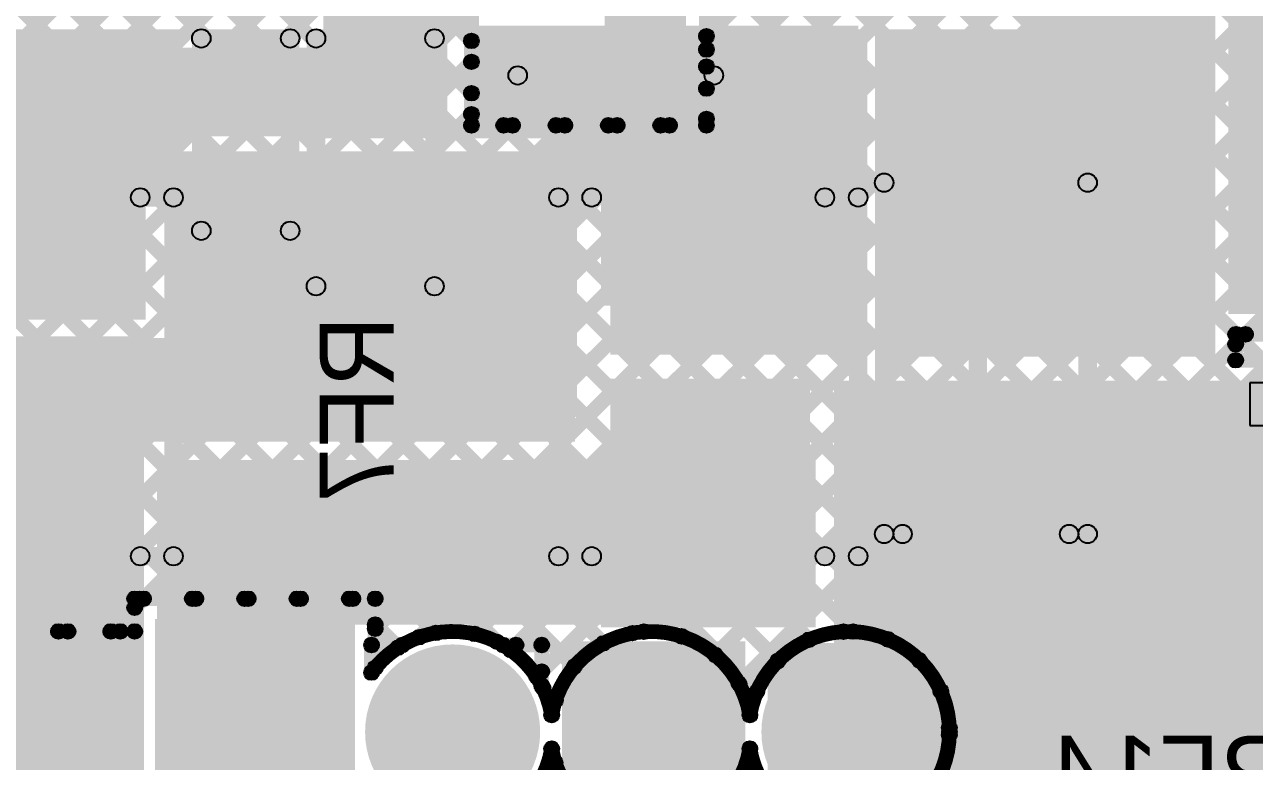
# Model space of a CAD drawing. Header units: millimetres. Extents: x 3.07 to 5.81, y 1.29 to 3.84.
# Drawn here: x 3.501 to 4.165, y 2.204 to 2.602 of the extents above; entities that cross this region are included whole.
import ezdxf

# ---------------------------------------------------------------- set-up
doc = ezdxf.new("R2010")
doc.units = ezdxf.units.MM
doc.header["$MEASUREMENT"] = 0
for name, color, linetype in [('BottomLayer', 5, 'Continuous'), ('BottomOverlay', 54, 'Continuous'), ('BottomPaste', 16, 'Continuous'), ('BottomSolder', 6, 'Continuous'), ('MultiLayer', 9, 'Continuous'), ('PadHoleLayer', 156, 'Continuous'), ('TopLayer', 1, 'Continuous'), ('TopOverlay', 2, 'Continuous'), ('TopSolder', 216, 'Continuous'), ('ViaHoleLayer', 16, 'Continuous')]:
    doc.layers.add(name, color=color, linetype=linetype)

# ---------------------------------------------------------------- blocks, each defined once
blk = doc.blocks.new('750312723_3')
at = {"layer": 'BottomLayer'}
blk.add_hatch(color=5, dxfattribs=at).paths.add_polyline_path([(-0.34547, 0.25748), (-0.25886, 0.25748), (-0.25886, 0.17087), (-0.34547, 0.17087)])
h = blk.add_hatch(color=5, dxfattribs=at)
edge = h.paths.add_edge_path()
edge.add_arc((-0.30217, 0.10709), 0.04331, 0, 360)
h = blk.add_hatch(color=5, dxfattribs=at)
edge = h.paths.add_edge_path()
edge.add_arc((-0.30217, 0), 0.04331, 0, 360)
h = blk.add_hatch(color=5, dxfattribs=at)
edge = h.paths.add_edge_path()
edge.add_arc((-0.30217, -0.10709), 0.04331, 0, 360)
h = blk.add_hatch(color=5, dxfattribs=at)
edge = h.paths.add_edge_path()
edge.add_arc((-0.30217, -0.21417), 0.04331, 0, 360)
at = {"layer": 'BottomSolder'}
blk.add_hatch(color=6, dxfattribs=at).paths.add_polyline_path([(-0.34947, 0.26148), (-0.25486, 0.26148), (-0.25486, 0.16687), (-0.34947, 0.16687)])
h = blk.add_hatch(color=6, dxfattribs=at)
edge = h.paths.add_edge_path()
edge.add_arc((-0.30217, 0.10709), 0.04731, 0, 360)
h = blk.add_hatch(color=6, dxfattribs=at)
edge = h.paths.add_edge_path()
edge.add_arc((-0.30217, 0), 0.04731, 0, 360)
h = blk.add_hatch(color=6, dxfattribs=at)
edge = h.paths.add_edge_path()
edge.add_arc((-0.30217, -0.10709), 0.04731, 0, 360)
h = blk.add_hatch(color=6, dxfattribs=at)
edge = h.paths.add_edge_path()
edge.add_arc((-0.30217, -0.21417), 0.04731, 0, 360)
at = {"layer": 'MultiLayer'}
blk.add_hatch(color=9, dxfattribs=at).paths.add_polyline_path([(-0.34547, 0.25748), (-0.25886, 0.25748), (-0.25886, 0.17087), (-0.34547, 0.17087)])
h = blk.add_hatch(color=9, dxfattribs=at)
edge = h.paths.add_edge_path()
edge.add_arc((-0.30217, 0.10709), 0.04331, 0, 360)
h = blk.add_hatch(color=9, dxfattribs=at)
edge = h.paths.add_edge_path()
edge.add_arc((-0.30217, 0), 0.04331, 0, 360)
h = blk.add_hatch(color=9, dxfattribs=at)
edge = h.paths.add_edge_path()
edge.add_arc((-0.30217, -0.10709), 0.04331, 0, 360)
h = blk.add_hatch(color=9, dxfattribs=at)
edge = h.paths.add_edge_path()
edge.add_arc((-0.30217, -0.21417), 0.04331, 0, 360)
at = {"layer": 'PadHoleLayer'}
h = blk.add_hatch(color=156, dxfattribs=at)
edge = h.paths.add_edge_path()
edge.add_arc((-0.30217, 0.21417), 0.02402, 0, 360)
h = blk.add_hatch(color=156, dxfattribs=at)
edge = h.paths.add_edge_path()
edge.add_arc((-0.30217, 0.10709), 0.02402, 0, 360)
h = blk.add_hatch(color=156, dxfattribs=at)
edge = h.paths.add_edge_path()
edge.add_arc((-0.30217, 0), 0.02402, 0, 360)
h = blk.add_hatch(color=156, dxfattribs=at)
edge = h.paths.add_edge_path()
edge.add_arc((-0.30217, -0.10709), 0.02402, 0, 360)
h = blk.add_hatch(color=156, dxfattribs=at)
edge = h.paths.add_edge_path()
edge.add_arc((-0.30217, -0.21417), 0.02402, 0, 360)
at = {"layer": 'TopLayer'}
blk.add_hatch(color=1, dxfattribs=at).paths.add_polyline_path([(-0.34547, 0.25748), (-0.25886, 0.25748), (-0.25886, 0.17087), (-0.34547, 0.17087)])
h = blk.add_hatch(color=1, dxfattribs=at)
edge = h.paths.add_edge_path()
edge.add_arc((-0.30217, 0.10709), 0.04331, 0, 360)
h = blk.add_hatch(color=1, dxfattribs=at)
edge = h.paths.add_edge_path()
edge.add_arc((-0.30217, 0), 0.04331, 0, 360)
h = blk.add_hatch(color=1, dxfattribs=at)
edge = h.paths.add_edge_path()
edge.add_arc((-0.30217, -0.10709), 0.04331, 0, 360)
h = blk.add_hatch(color=1, dxfattribs=at)
edge = h.paths.add_edge_path()
edge.add_arc((-0.30217, -0.21417), 0.04331, 0, 360)
at = {"layer": 'TopOverlay'}
blk.add_hatch(color=2, dxfattribs=at).paths.add_polyline_path([(-0.40617, -0.28883), (-0.40617, -0.27883), (0.40583, -0.27883), (0.40583, -0.28883)])
at = {"layer": 'TopSolder'}
blk.add_hatch(color=216, dxfattribs=at).paths.add_polyline_path([(-0.34947, 0.26148), (-0.25486, 0.26148), (-0.25486, 0.16687), (-0.34947, 0.16687)])
h = blk.add_hatch(color=216, dxfattribs=at)
edge = h.paths.add_edge_path()
edge.add_arc((-0.30217, 0.10709), 0.04731, 0, 360)
h = blk.add_hatch(color=216, dxfattribs=at)
edge = h.paths.add_edge_path()
edge.add_arc((-0.30217, 0), 0.04731, 0, 360)
h = blk.add_hatch(color=216, dxfattribs=at)
edge = h.paths.add_edge_path()
edge.add_arc((-0.30217, -0.10709), 0.04731, 0, 360)
h = blk.add_hatch(color=216, dxfattribs=at)
edge = h.paths.add_edge_path()
edge.add_arc((-0.30217, -0.21417), 0.04731, 0, 360)
blk = doc.blocks.new('RES_0805_B_26')
at = {"layer": 'BottomLayer'}
for points in [[(-0.06, 0.025), (-0.02, 0.025), (-0.02, -0.025), (-0.06, -0.025)], [(0.02, 0.025), (0.06, 0.025), (0.06, -0.025), (0.02, -0.025)]]:
    blk.add_hatch(color=5, dxfattribs=at).paths.add_polyline_path(points)
at = {"layer": 'BottomOverlay'}
h = blk.add_hatch(color=54, dxfattribs=at)
edge = h.paths.add_edge_path()
edge.add_arc((-0.067, 0.032), 0.005, 0, 360)
h = blk.add_hatch(color=54, dxfattribs=at)
edge = h.paths.add_edge_path()
edge.add_arc((-0.067, 0.032), 0.005, 0, 360)
for points in [[(0.067, 0.037), (0.067, 0.027), (-0.067, 0.027), (-0.067, 0.037)], [(-0.062, -0.032), (-0.072, -0.032), (-0.072, 0.032), (-0.062, 0.032)], [(0.072, -0.032), (0.062, -0.032), (0.062, 0.032), (0.072, 0.032)], [(0.067, -0.027), (0.067, -0.037), (-0.067, -0.037), (-0.067, -0.027)]]:
    blk.add_hatch(color=54, dxfattribs=at).paths.add_polyline_path(points)
h = blk.add_hatch(color=54, dxfattribs=at)
edge = h.paths.add_edge_path()
edge.add_arc((0.067, 0.032), 0.005, 0, 360)
h = blk.add_hatch(color=54, dxfattribs=at)
edge = h.paths.add_edge_path()
edge.add_arc((0.067, 0.032), 0.005, 0, 360)
h = blk.add_hatch(color=54, dxfattribs=at)
edge = h.paths.add_edge_path()
edge.add_arc((-0.067, -0.032), 0.005, 0, 360)
h = blk.add_hatch(color=54, dxfattribs=at)
edge = h.paths.add_edge_path()
edge.add_arc((-0.067, -0.032), 0.005, 0, 360)
h = blk.add_hatch(color=54, dxfattribs=at)
edge = h.paths.add_edge_path()
edge.add_arc((0.067, -0.032), 0.005, 0, 360)
h = blk.add_hatch(color=54, dxfattribs=at)
edge = h.paths.add_edge_path()
edge.add_arc((0.067, -0.032), 0.005, 0, 360)
at = {"layer": 'BottomPaste'}
for points in [[(-0.06, 0.025), (-0.02, 0.025), (-0.02, -0.025), (-0.06, -0.025)], [(0.02, 0.025), (0.06, 0.025), (0.06, -0.025), (0.02, -0.025)]]:
    blk.add_hatch(color=16, dxfattribs=at).paths.add_polyline_path(points)
at = {"layer": 'BottomSolder'}
for points in [[(-0.064, 0.029), (-0.016, 0.029), (-0.016, -0.029), (-0.064, -0.029)], [(0.016, 0.029), (0.064, 0.029), (0.064, -0.029), (0.016, -0.029)]]:
    blk.add_hatch(color=6, dxfattribs=at).paths.add_polyline_path(points)
at = {"layer": 'BottomOverlay'}
for centre in [(-0.067, 0.032), (-0.067, 0.032), (0.067, 0.032), (0.067, 0.032), (-0.067, -0.032), (-0.067, -0.032), (0.067, -0.032), (0.067, -0.032)]:
    blk.add_circle(centre, 0.005, dxfattribs=at)
blk = doc.blocks.new('SMA_B_75')
at = {"layer": 'BottomLayer'}
for points in [[(-0.12795, 0.03346), (-0.02953, 0.03346), (-0.02953, -0.03346), (-0.12795, -0.03346)], [(0.02953, 0.03346), (0.12795, 0.03346), (0.12795, -0.03346), (0.02953, -0.03346)]]:
    blk.add_hatch(color=5, dxfattribs=at).paths.add_polyline_path(points)
at = {"layer": 'BottomOverlay'}
h = blk.add_hatch(color=54, dxfattribs=at)
edge = h.paths.add_edge_path()
edge.add_arc((-0.09, 0.055), 0.005, 0, 360)
h = blk.add_hatch(color=54, dxfattribs=at)
edge = h.paths.add_edge_path()
edge.add_arc((-0.09, 0.055), 0.005, 0, 360)
for points in [[(-0.09, 0.05), (-0.09, 0.06), (0.1, 0.06), (0.1, 0.05)], [(0.1, 0.037), (0.183, 0.037), (0.183, 0.06), (0.1, 0.06)], [(0.132, -0.059), (0.183, -0.059), (0.183, 0.06), (0.132, 0.06)], [(-0.095, 0.055), (-0.085, 0.055), (-0.085, 0.045), (-0.095, 0.045)], [(0.1, -0.06), (0.183, -0.06), (0.183, -0.037), (0.1, -0.037)], [(-0.095, -0.045), (-0.085, -0.045), (-0.085, -0.055), (-0.095, -0.055)], [(-0.09, -0.06), (-0.09, -0.05), (0.1, -0.05), (0.1, -0.06)]]:
    blk.add_hatch(color=54, dxfattribs=at).paths.add_polyline_path(points)
h = blk.add_hatch(color=54, dxfattribs=at)
edge = h.paths.add_edge_path()
edge.add_arc((0.1, 0.055), 0.005, 0, 360)
h = blk.add_hatch(color=54, dxfattribs=at)
edge = h.paths.add_edge_path()
edge.add_arc((-0.09, 0.045), 0.005, 0, 360)
h = blk.add_hatch(color=54, dxfattribs=at)
edge = h.paths.add_edge_path()
edge.add_arc((-0.09, -0.045), 0.005, 0, 360)
h = blk.add_hatch(color=54, dxfattribs=at)
edge = h.paths.add_edge_path()
edge.add_arc((-0.09, -0.055), 0.005, 0, 360)
h = blk.add_hatch(color=54, dxfattribs=at)
edge = h.paths.add_edge_path()
edge.add_arc((-0.09, -0.055), 0.005, 0, 360)
h = blk.add_hatch(color=54, dxfattribs=at)
edge = h.paths.add_edge_path()
edge.add_arc((0.1, -0.055), 0.005, 0, 360)
at = {"layer": 'BottomPaste'}
for points in [[(-0.12795, 0.03346), (-0.02953, 0.03346), (-0.02953, -0.03346), (-0.12795, -0.03346)], [(0.02953, 0.03346), (0.12795, 0.03346), (0.12795, -0.03346), (0.02953, -0.03346)]]:
    blk.add_hatch(color=16, dxfattribs=at).paths.add_polyline_path(points)
at = {"layer": 'BottomSolder'}
for points in [[(-0.13195, 0.03746), (-0.02553, 0.03746), (-0.02553, -0.03746), (-0.13195, -0.03746)], [(0.02553, 0.03746), (0.13195, 0.03746), (0.13195, -0.03746), (0.02553, -0.03746)]]:
    blk.add_hatch(color=6, dxfattribs=at).paths.add_polyline_path(points)
at = {"layer": 'BottomOverlay'}
for centre in [(-0.09, 0.055), (-0.09, 0.055), (0.1, 0.055), (-0.09, 0.045), (-0.09, -0.045), (-0.09, -0.055), (-0.09, -0.055), (0.1, -0.055)]:
    blk.add_circle(centre, 0.005, dxfattribs=at)
blk = doc.blocks.new('SMB_B_76')
at = {"layer": 'BottomLayer'}
for points in [[(-0.12951, 0.054), (-0.04451, 0.054), (-0.04451, -0.054), (-0.12951, -0.054)], [(0.04451, 0.054), (0.12951, 0.054), (0.12951, -0.054), (0.04451, -0.054)]]:
    blk.add_hatch(color=5, dxfattribs=at).paths.add_polyline_path(points)
at = {"layer": 'BottomOverlay'}
h = blk.add_hatch(color=54, dxfattribs=at)
edge = h.paths.add_edge_path()
edge.add_arc((-0.095, 0.081), 0.005, 0, 360)
h = blk.add_hatch(color=54, dxfattribs=at)
edge = h.paths.add_edge_path()
edge.add_arc((-0.095, 0.081), 0.005, 0, 360)
for points in [[(-0.1, 0.081), (-0.09, 0.081), (-0.09, 0.063), (-0.1, 0.063)], [(-0.095, 0.076), (-0.095, 0.086), (0.099, 0.086), (0.099, 0.076)], [(0.094, 0.081), (0.104, 0.081), (0.104, 0.063), (0.094, 0.063)], [(0.09901, 0.058), (0.19001, 0.058), (0.19001, 0.086), (0.09901, 0.086)], [(0.13301, -0.086), (0.19001, -0.086), (0.19001, 0.086), (0.13301, 0.086)], [(0.09901, -0.086), (0.19001, -0.086), (0.19001, -0.058), (0.09901, -0.058)], [(-0.1, -0.063), (-0.09, -0.063), (-0.09, -0.081), (-0.1, -0.081)], [(0.094, -0.063), (0.104, -0.063), (0.104, -0.081), (0.094, -0.081)], [(-0.095, -0.086), (-0.095, -0.076), (0.099, -0.076), (0.099, -0.086)]]:
    blk.add_hatch(color=54, dxfattribs=at).paths.add_polyline_path(points)
h = blk.add_hatch(color=54, dxfattribs=at)
edge = h.paths.add_edge_path()
edge.add_arc((0.099, 0.081), 0.005, 0, 360)
h = blk.add_hatch(color=54, dxfattribs=at)
edge = h.paths.add_edge_path()
edge.add_arc((0.099, 0.081), 0.005, 0, 360)
h = blk.add_hatch(color=54, dxfattribs=at)
edge = h.paths.add_edge_path()
edge.add_arc((-0.095, 0.063), 0.005, 0, 360)
h = blk.add_hatch(color=54, dxfattribs=at)
edge = h.paths.add_edge_path()
edge.add_arc((0.099, 0.063), 0.005, 0, 360)
h = blk.add_hatch(color=54, dxfattribs=at)
edge = h.paths.add_edge_path()
edge.add_arc((-0.095, -0.063), 0.005, 0, 360)
h = blk.add_hatch(color=54, dxfattribs=at)
edge = h.paths.add_edge_path()
edge.add_arc((0.099, -0.063), 0.005, 0, 360)
h = blk.add_hatch(color=54, dxfattribs=at)
edge = h.paths.add_edge_path()
edge.add_arc((-0.095, -0.081), 0.005, 0, 360)
h = blk.add_hatch(color=54, dxfattribs=at)
edge = h.paths.add_edge_path()
edge.add_arc((-0.095, -0.081), 0.005, 0, 360)
h = blk.add_hatch(color=54, dxfattribs=at)
edge = h.paths.add_edge_path()
edge.add_arc((0.099, -0.081), 0.005, 0, 360)
h = blk.add_hatch(color=54, dxfattribs=at)
edge = h.paths.add_edge_path()
edge.add_arc((0.099, -0.081), 0.005, 0, 360)
at = {"layer": 'BottomPaste'}
for points in [[(-0.12951, 0.054), (-0.04451, 0.054), (-0.04451, -0.054), (-0.12951, -0.054)], [(0.04451, 0.054), (0.12951, 0.054), (0.12951, -0.054), (0.04451, -0.054)]]:
    blk.add_hatch(color=16, dxfattribs=at).paths.add_polyline_path(points)
at = {"layer": 'BottomSolder'}
for points in [[(-0.13351, 0.058), (-0.04051, 0.058), (-0.04051, -0.058), (-0.13351, -0.058)], [(0.04051, 0.058), (0.13351, 0.058), (0.13351, -0.058), (0.04051, -0.058)]]:
    blk.add_hatch(color=6, dxfattribs=at).paths.add_polyline_path(points)
at = {"layer": 'BottomOverlay'}
for centre in [(-0.095, 0.081), (-0.095, 0.081), (0.099, 0.081), (0.099, 0.081), (-0.095, 0.063), (0.099, 0.063), (-0.095, -0.063), (0.099, -0.063), (-0.095, -0.081), (-0.095, -0.081), (0.099, -0.081), (0.099, -0.081)]:
    blk.add_circle(centre, 0.005, dxfattribs=at)
blk = doc.blocks.new('SMB_B_77')
at = {"layer": 'BottomLayer'}
for points in [[(-0.12951, 0.054), (-0.04451, 0.054), (-0.04451, -0.054), (-0.12951, -0.054)], [(0.04451, 0.054), (0.12951, 0.054), (0.12951, -0.054), (0.04451, -0.054)]]:
    blk.add_hatch(color=5, dxfattribs=at).paths.add_polyline_path(points)
at = {"layer": 'BottomOverlay'}
h = blk.add_hatch(color=54, dxfattribs=at)
edge = h.paths.add_edge_path()
edge.add_arc((-0.095, 0.081), 0.005, 0, 360)
h = blk.add_hatch(color=54, dxfattribs=at)
edge = h.paths.add_edge_path()
edge.add_arc((-0.095, 0.081), 0.005, 0, 360)
for points in [[(-0.1, 0.081), (-0.09, 0.081), (-0.09, 0.063), (-0.1, 0.063)], [(-0.095, 0.076), (-0.095, 0.086), (0.099, 0.086), (0.099, 0.076)], [(0.094, 0.081), (0.104, 0.081), (0.104, 0.063), (0.094, 0.063)], [(0.099, 0.058), (0.19, 0.058), (0.19, 0.086), (0.099, 0.086)], [(0.133, -0.086), (0.19, -0.086), (0.19, 0.086), (0.133, 0.086)], [(0.099, -0.086), (0.19, -0.086), (0.19, -0.058), (0.099, -0.058)], [(-0.1, -0.063), (-0.09, -0.063), (-0.09, -0.081), (-0.1, -0.081)], [(0.094, -0.063), (0.104, -0.063), (0.104, -0.081), (0.094, -0.081)], [(-0.095, -0.086), (-0.095, -0.076), (0.099, -0.076), (0.099, -0.086)]]:
    blk.add_hatch(color=54, dxfattribs=at).paths.add_polyline_path(points)
h = blk.add_hatch(color=54, dxfattribs=at)
edge = h.paths.add_edge_path()
edge.add_arc((0.099, 0.081), 0.005, 0, 360)
h = blk.add_hatch(color=54, dxfattribs=at)
edge = h.paths.add_edge_path()
edge.add_arc((0.099, 0.081), 0.005, 0, 360)
h = blk.add_hatch(color=54, dxfattribs=at)
edge = h.paths.add_edge_path()
edge.add_arc((-0.095, 0.063), 0.005, 0, 360)
h = blk.add_hatch(color=54, dxfattribs=at)
edge = h.paths.add_edge_path()
edge.add_arc((0.099, 0.063), 0.005, 0, 360)
h = blk.add_hatch(color=54, dxfattribs=at)
edge = h.paths.add_edge_path()
edge.add_arc((-0.095, -0.063), 0.005, 0, 360)
h = blk.add_hatch(color=54, dxfattribs=at)
edge = h.paths.add_edge_path()
edge.add_arc((0.099, -0.063), 0.005, 0, 360)
h = blk.add_hatch(color=54, dxfattribs=at)
edge = h.paths.add_edge_path()
edge.add_arc((-0.095, -0.081), 0.005, 0, 360)
h = blk.add_hatch(color=54, dxfattribs=at)
edge = h.paths.add_edge_path()
edge.add_arc((-0.095, -0.081), 0.005, 0, 360)
h = blk.add_hatch(color=54, dxfattribs=at)
edge = h.paths.add_edge_path()
edge.add_arc((0.099, -0.081), 0.005, 0, 360)
h = blk.add_hatch(color=54, dxfattribs=at)
edge = h.paths.add_edge_path()
edge.add_arc((0.099, -0.081), 0.005, 0, 360)
at = {"layer": 'BottomPaste'}
for points in [[(-0.12951, 0.054), (-0.04451, 0.054), (-0.04451, -0.054), (-0.12951, -0.054)], [(0.04451, 0.054), (0.12951, 0.054), (0.12951, -0.054), (0.04451, -0.054)]]:
    blk.add_hatch(color=16, dxfattribs=at).paths.add_polyline_path(points)
at = {"layer": 'BottomSolder'}
for points in [[(-0.13351, 0.058), (-0.04051, 0.058), (-0.04051, -0.058), (-0.13351, -0.058)], [(0.04051, 0.058), (0.13351, 0.058), (0.13351, -0.058), (0.04051, -0.058)]]:
    blk.add_hatch(color=6, dxfattribs=at).paths.add_polyline_path(points)
at = {"layer": 'BottomOverlay'}
for centre in [(-0.095, 0.081), (-0.095, 0.081), (0.099, 0.081), (0.099, 0.081), (-0.095, 0.063), (0.099, 0.063), (-0.095, -0.063), (0.099, -0.063), (-0.095, -0.081), (-0.095, -0.081), (0.099, -0.081), (0.099, -0.081)]:
    blk.add_circle(centre, 0.005, dxfattribs=at)
blk = doc.blocks.new('C__0603_B_83')
at = {"layer": 'BottomLayer'}
for points in [[(-0.015, 0.0175), (-0.015, -0.0175), (-0.045, -0.0175), (-0.045, 0.0175)], [(0.045, 0.0175), (0.045, -0.0175), (0.015, -0.0175), (0.015, 0.0175)]]:
    blk.add_hatch(color=5, dxfattribs=at).paths.add_polyline_path(points)
at = {"layer": 'BottomOverlay'}
h = blk.add_hatch(color=54, dxfattribs=at)
edge = h.paths.add_edge_path()
edge.add_arc((-0.052, 0.024), 0.005, 0, 360)
h = blk.add_hatch(color=54, dxfattribs=at)
edge = h.paths.add_edge_path()
edge.add_arc((-0.052, 0.024), 0.005, 0, 360)
for points in [[(0.052, 0.029), (0.052, 0.019), (-0.052, 0.019), (-0.052, 0.029)], [(-0.047, -0.024), (-0.057, -0.024), (-0.057, 0.024), (-0.047, 0.024)], [(0.057, -0.024), (0.047, -0.024), (0.047, 0.024), (0.057, 0.024)], [(0.052, -0.019), (0.052, -0.029), (-0.052, -0.029), (-0.052, -0.019)]]:
    blk.add_hatch(color=54, dxfattribs=at).paths.add_polyline_path(points)
h = blk.add_hatch(color=54, dxfattribs=at)
edge = h.paths.add_edge_path()
edge.add_arc((0.052, 0.024), 0.005, 0, 360)
h = blk.add_hatch(color=54, dxfattribs=at)
edge = h.paths.add_edge_path()
edge.add_arc((0.052, 0.024), 0.005, 0, 360)
h = blk.add_hatch(color=54, dxfattribs=at)
edge = h.paths.add_edge_path()
edge.add_arc((-0.052, -0.024), 0.005, 0, 360)
h = blk.add_hatch(color=54, dxfattribs=at)
edge = h.paths.add_edge_path()
edge.add_arc((-0.052, -0.024), 0.005, 0, 360)
h = blk.add_hatch(color=54, dxfattribs=at)
edge = h.paths.add_edge_path()
edge.add_arc((0.052, -0.024), 0.005, 0, 360)
h = blk.add_hatch(color=54, dxfattribs=at)
edge = h.paths.add_edge_path()
edge.add_arc((0.052, -0.024), 0.005, 0, 360)
at = {"layer": 'BottomPaste'}
for points in [[(-0.015, 0.0175), (-0.015, -0.0175), (-0.045, -0.0175), (-0.045, 0.0175)], [(0.045, 0.0175), (0.045, -0.0175), (0.015, -0.0175), (0.015, 0.0175)]]:
    blk.add_hatch(color=16, dxfattribs=at).paths.add_polyline_path(points)
at = {"layer": 'BottomSolder'}
for points in [[(-0.011, 0.0215), (-0.011, -0.0215), (-0.049, -0.0215), (-0.049, 0.0215)], [(0.049, 0.0215), (0.049, -0.0215), (0.011, -0.0215), (0.011, 0.0215)]]:
    blk.add_hatch(color=6, dxfattribs=at).paths.add_polyline_path(points)
at = {"layer": 'BottomOverlay'}
for centre in [(-0.052, 0.024), (-0.052, 0.024), (0.052, 0.024), (0.052, 0.024), (-0.052, -0.024), (-0.052, -0.024), (0.052, -0.024), (0.052, -0.024)]:
    blk.add_circle(centre, 0.005, dxfattribs=at)

msp = doc.modelspace()

# ---------------------------------------------------------------- hatches: boundary and pattern name
at = {"layer": 'BottomLayer'}
for points in [[(4.151, 2.446), (4.218, 2.446), (4.218, 2.711), (4.151, 2.711)], [(3.662, 2.541), (3.729, 2.541), (3.729, 2.675), (3.662, 2.675)], [(4.041, 2.423), (4.144, 2.423), (4.144, 2.653), (4.041, 2.653)], [(3.739, 2.541), (3.836, 2.541), (3.836, 2.602), (3.739, 2.602)], [(3.817, 2.424), (3.951, 2.424), (3.951, 2.602), (3.817, 2.602)], [(3.965, 2.423), (4.05, 2.423), (4.05, 2.597), (3.965, 2.597)], [(3.392, 2.443), (3.566, 2.443), (3.566, 2.59), (3.392, 2.59)], [(3.557, 2.542), (3.655, 2.542), (3.655, 2.59), (3.557, 2.59)], [(3.767, 2.57), (3.767, 2.58), (3.873, 2.58), (3.873, 2.57)], [(3.576, 2.398), (3.799, 2.398), (3.799, 2.534), (3.576, 2.534)], [(3.323, 2.165), (3.565, 2.165), (3.565, 2.434), (3.323, 2.434)], [(3.546, 2.377), (3.798, 2.377), (3.798, 2.433), (3.546, 2.433)], [(4.159, 2.421), (4.151, 2.421), (4.151, 2.435), (4.159, 2.435)], [(4.15783, 2.42683), (4.15217, 2.43249), (4.15751, 2.43783), (4.16317, 2.43217)], [(4.15241, 2.43217), (4.15807, 2.43783), (4.17207, 2.42383), (4.16641, 2.41817)], [(4.155, 2.431), (4.155, 2.439), (4.18, 2.439), (4.18, 2.431)], [(4.155, 2.417), (4.155, 2.425), (4.18, 2.425), (4.18, 2.417)], [(3.817, 2.291), (3.925, 2.291), (3.925, 2.411), (3.817, 2.411)], [(3.938, 2.262), (4.183, 2.262), (4.183, 2.41), (3.938, 2.41)], [(3.572, 2.164), (3.677, 2.164), (3.677, 2.367), (3.572, 2.367)], [(3.572, 2.278), (3.925, 2.278), (3.925, 2.367), (3.572, 2.367)], [(3.692, 2.25207), (3.684, 2.25207), (3.684, 2.267), (3.692, 2.267)], [(3.688, 2.263), (3.688, 2.271), (3.70462, 2.271), (3.70462, 2.263)], [(3.75903, 2.263), (3.75903, 2.271), (3.78, 2.271), (3.78, 2.263)], [(3.76614, 2.26142), (3.76049, 2.26708), (3.76324, 2.26983), (3.76889, 2.26417)], [(3.784, 2.24507), (3.776, 2.24507), (3.776, 2.267), (3.784, 2.267)], [(3.791, 2.137), (3.89, 2.137), (3.89, 2.269), (3.791, 2.269)], [(3.902, 2.165), (4.183, 2.165), (4.183, 2.268), (3.902, 2.268)], [(3.78003, 2.24702), (3.77437, 2.25267), (3.77717, 2.25548), (3.78283, 2.24982)]]:
    msp.add_hatch(color=5, dxfattribs=at).paths.add_polyline_path(points)
h = msp.add_hatch(color=5, dxfattribs=at)
edge = h.paths.add_edge_path()
edge.add_arc((3.767, 2.575), 0.01181, 0, 360)
h = msp.add_hatch(color=5, dxfattribs=at)
edge = h.paths.add_edge_path()
edge.add_arc((3.767, 2.575), 0.005, 0, 360)
h = msp.add_hatch(color=5, dxfattribs=at)
edge = h.paths.add_edge_path()
edge.add_arc((3.873, 2.575), 0.005, 0, 360)
h = msp.add_hatch(color=5, dxfattribs=at)
edge = h.paths.add_edge_path()
edge.add_arc((4.155, 2.435), 0.004, 0, 360)
h = msp.add_hatch(color=5, dxfattribs=at)
edge = h.paths.add_edge_path()
edge.add_arc((4.155, 2.435), 0.004, 0, 360)
h = msp.add_hatch(color=5, dxfattribs=at)
edge = h.paths.add_edge_path()
edge.add_arc((4.155, 2.42966), 0.004, 0, 360)
h = msp.add_hatch(color=5, dxfattribs=at)
edge = h.paths.add_edge_path()
edge.add_arc((4.15524, 2.435), 0.004, 0, 360)
h = msp.add_hatch(color=5, dxfattribs=at)
edge = h.paths.add_edge_path()
edge.add_arc((4.16034, 2.435), 0.004, 0, 360)
h = msp.add_hatch(color=5, dxfattribs=at)
edge = h.paths.add_edge_path()
edge.add_arc((4.155, 2.421), 0.004, 0, 360)
h = msp.add_hatch(color=5, dxfattribs=at)
edge = h.paths.add_edge_path()
edge.add_arc((4.155, 2.421), 0.004, 0, 360)
h = msp.add_hatch(color=5, dxfattribs=at)
edge = h.paths.add_edge_path()
edge.add_arc((3.688, 2.267), 0.004, 0, 360)
h = msp.add_hatch(color=5, dxfattribs=at)
edge = h.paths.add_edge_path()
edge.add_arc((3.688, 2.267), 0.004, 0, 360)
h = msp.add_hatch(color=5, dxfattribs=at)
edge = h.paths.add_edge_path()
edge.add_arc((3.70462, 2.267), 0.004, 0, 360)
h = msp.add_hatch(color=5, dxfattribs=at)
edge = h.paths.add_edge_path()
edge.add_arc((3.70462, 2.267), 0.004, 0, 360)
h = msp.add_hatch(color=5, dxfattribs=at)
edge = h.paths.add_edge_path()
edge.add_arc((3.75903, 2.267), 0.004, 0, 360)
h = msp.add_hatch(color=5, dxfattribs=at)
edge = h.paths.add_edge_path()
edge.add_arc((3.75903, 2.267), 0.004, 0, 360)
h = msp.add_hatch(color=5, dxfattribs=at)
edge = h.paths.add_edge_path()
edge.add_arc((3.76331, 2.26425), 0.004, 0, 360)
h = msp.add_hatch(color=5, dxfattribs=at)
edge = h.paths.add_edge_path()
edge.add_arc((3.76607, 2.267), 0.004, 0, 360)
h = msp.add_hatch(color=5, dxfattribs=at)
edge = h.paths.add_edge_path()
edge.add_arc((3.78, 2.267), 0.004, 0, 360)
h = msp.add_hatch(color=5, dxfattribs=at)
edge = h.paths.add_edge_path()
edge.add_arc((3.78, 2.267), 0.004, 0, 360)
h = msp.add_hatch(color=5, dxfattribs=at)
edge = h.paths.add_edge_path()
edge.add_arc((3.688, 2.25207), 0.004, 0, 360)
h = msp.add_hatch(color=5, dxfattribs=at)
edge = h.paths.add_edge_path()
edge.add_arc((3.688, 2.25207), 0.004, 0, 360)
h = msp.add_hatch(color=5, dxfattribs=at)
edge = h.paths.add_edge_path()
edge.add_arc((3.7772, 2.24985), 0.004, 0, 360)
h = msp.add_hatch(color=5, dxfattribs=at)
edge = h.paths.add_edge_path()
edge.add_arc((3.78, 2.25265), 0.004, 0, 360)
h = msp.add_hatch(color=5, dxfattribs=at)
edge = h.paths.add_edge_path()
edge.add_arc((3.78, 2.24507), 0.004, 0, 360)
h = msp.add_hatch(color=5, dxfattribs=at)
edge = h.paths.add_edge_path()
edge.add_arc((3.78, 2.24507), 0.004, 0, 360)
at = {"layer": 'BottomSolder'}
h = msp.add_hatch(color=6, dxfattribs=at)
edge = h.paths.add_edge_path()
edge.add_arc((3.767, 2.575), 0.01581, 0, 360)
at = {"layer": 'TopLayer'}
for points in [[(3.62419, 2.28917), (3.61853, 2.29483), (4.75253, 3.42883), (4.75819, 3.42317)], [(3.87183, 2.5651), (3.86617, 2.57075), (4.72425, 3.42883), (4.7299, 3.42317)], [(3.87183, 2.59338), (3.86617, 2.59904), (4.69596, 3.42883), (4.70162, 3.42317)], [(3.65247, 2.28917), (3.64682, 2.29483), (4.53144, 3.17945), (4.53709, 3.17379)], [(3.68076, 2.28917), (3.6751, 2.29483), (4.53117, 3.1509), (4.53683, 3.14524)], [(3.69283, 2.27296), (3.68717, 2.27862), (4.53117, 3.12262), (4.53683, 3.11696)], [(3.71651, 2.26836), (3.71086, 2.27402), (4.53117, 3.09433), (4.53683, 3.08867)], [(3.74659, 2.27015), (3.74093, 2.27581), (4.53117, 3.06605), (4.53683, 3.06039)], [(3.44383, 2.36337), (3.43817, 2.36903), (4.12497, 3.05583), (4.13063, 3.05017)], [(3.71117, 3.04311), (3.71683, 3.04877), (4.38283, 2.38277), (4.37717, 2.37711)], [(3.76614, 2.26142), (3.76049, 2.26708), (4.53117, 3.03776), (4.53683, 3.03211)], [(3.71117, 3.01483), (3.71683, 3.02049), (4.38283, 2.35449), (4.37717, 2.34883)], [(3.78003, 2.24702), (3.77437, 2.25267), (4.53117, 3.00948), (4.53683, 3.00382)], [(3.71117, 2.98655), (3.71683, 2.9922), (4.38283, 2.3262), (4.37717, 2.32055)], [(3.83186, 2.27057), (3.82621, 2.27623), (4.53117, 2.98119), (4.53683, 2.97554)], [(3.85843, 2.26885), (3.85277, 2.27451), (4.51117, 2.93291), (4.51683, 2.92725)], [(3.87664, 2.25878), (3.87098, 2.26444), (4.51602, 2.90948), (4.52168, 2.90382)], [(3.88938, 2.24324), (3.88373, 2.2489), (4.53017, 2.89533), (4.53582, 2.88968)], [(3.33143, 2.85717), (3.33709, 2.86283), (3.92725, 2.27266), (3.92159, 2.26701)], [(3.35971, 2.85717), (3.36537, 2.86283), (3.95111, 2.27709), (3.94545, 2.27143)], [(3.388, 2.85717), (3.39365, 2.86283), (4.14765, 2.10883), (4.142, 2.10317)], [(3.94582, 2.2714), (3.94017, 2.27705), (4.51117, 2.84806), (4.51683, 2.8424)], [(3.85205, 2.81739), (3.8577, 2.82304), (4.38283, 2.29792), (4.37717, 2.29226)], [(3.96993, 2.26721), (3.96427, 2.27287), (4.51117, 2.81977), (4.51683, 2.81412)], [(3.44383, 2.50479), (3.43817, 2.51045), (3.74458, 2.81685), (3.75023, 2.8112)], [(3.8456, 2.79555), (3.85126, 2.80121), (4.38283, 2.26963), (4.37717, 2.26398)], [(3.9869, 2.2559), (3.98124, 2.26156), (4.52281, 2.80312), (4.52846, 2.79747)], [(3.44383, 2.47651), (3.43817, 2.48216), (3.75284, 2.79684), (3.7585, 2.79118)], [(3.83289, 2.77997), (3.83855, 2.78563), (4.38283, 2.24135), (4.37717, 2.23569)], [(3.44383, 2.44822), (3.43817, 2.45388), (3.76688, 2.78258), (3.77253, 2.77693)], [(3.55319, 2.77683), (3.55885, 2.78249), (3.74483, 2.59651), (3.73917, 2.59085)], [(3.44383, 2.39165), (3.43817, 2.39731), (3.8173, 2.77644), (3.82295, 2.77078)], [(3.44383, 2.41994), (3.43817, 2.4256), (3.78661, 2.77404), (3.79227, 2.76838)], [(3.44583, 2.53508), (3.44017, 2.54073), (3.67414, 2.7747), (3.67979, 2.76904)], [(3.50253, 2.77092), (3.50819, 2.77658), (4.17594, 2.10883), (4.17028, 2.10317)], [(3.5334, 2.76834), (3.53905, 2.774), (3.74483, 2.56822), (3.73917, 2.56257)], [(3.81472, 2.76987), (3.82037, 2.77552), (4.38283, 2.21307), (4.37717, 2.20741)], [(3.44017, 2.72014), (3.44583, 2.7258), (3.91041, 2.26122), (3.90476, 2.25556)], [(3.44383, 2.33509), (3.43817, 2.34074), (3.80017, 2.70274), (3.80583, 2.69709)], [(3.44017, 2.69186), (3.44583, 2.69752), (3.89898, 2.24437), (3.89332, 2.23871)], [(3.86617, 2.69012), (3.87183, 2.69578), (4.38283, 2.18478), (4.37717, 2.17912)], [(3.814, 2.6), (3.858, 2.6), (3.858, 2.689), (3.814, 2.689)], [(3.44017, 2.66358), (3.44583, 2.66923), (3.83805, 2.27701), (3.83239, 2.27135)], [(3.86617, 2.66184), (3.87183, 2.6675), (4.38283, 2.1565), (4.37717, 2.15084)], [(3.44017, 2.63529), (3.44583, 2.64095), (3.81608, 2.27069), (3.81043, 2.26504)], [(3.86617, 2.63356), (3.87183, 2.63921), (4.38283, 2.12821), (4.37717, 2.12256)], [(3.99847, 2.23919), (3.99281, 2.24485), (4.37856, 2.6306), (4.38422, 2.62494)], [(3.99847, 2.23919), (3.99281, 2.24485), (4.37856, 2.6306), (4.38422, 2.62494)], [(3.44383, 2.3068), (3.43817, 2.31246), (3.73917, 2.61346), (3.74483, 2.6078)], [(3.44017, 2.60701), (3.44583, 2.61266), (3.80042, 2.25807), (3.79477, 2.25241)], [(3.746, 2.548), (3.738, 2.548), (3.738, 2.613), (3.746, 2.613)], [(3.873, 2.589), (3.865, 2.589), (3.865, 2.613), (3.873, 2.613)], [(3.873, 2.589), (3.865, 2.589), (3.865, 2.613), (3.873, 2.613)], [(3.86617, 2.60527), (3.87183, 2.61093), (4.38283, 2.09993), (4.37717, 2.09427)], [(3.753, 2.559), (3.858, 2.559), (3.858, 2.602), (3.753, 2.602)], [(4.00311, 2.21555), (3.99745, 2.2212), (4.37717, 2.60092), (4.38283, 2.59526)], [(3.873, 2.548), (3.865, 2.548), (3.865, 2.589), (3.873, 2.589)], [(3.41383, 2.24852), (3.40817, 2.25417), (3.73917, 2.58517), (3.74483, 2.57952)], [(3.44017, 2.57872), (3.44583, 2.58438), (3.75867, 2.27154), (3.75301, 2.26588)], [(3.86617, 2.57699), (3.87183, 2.58264), (4.34564, 2.10883), (4.33999, 2.10317)], [(3.92802, 2.11217), (3.92236, 2.11783), (4.37717, 2.57264), (4.38283, 2.56698)], [(3.41383, 2.22023), (3.40817, 2.22589), (3.73917, 2.55689), (3.74483, 2.55123)], [(3.44017, 2.55044), (3.44583, 2.5561), (3.72556, 2.27637), (3.7199, 2.27071)], [(3.86617, 2.5487), (3.87183, 2.55436), (4.31736, 2.10883), (4.3117, 2.10317)], [(3.49336, 2.27148), (3.4877, 2.27714), (3.76139, 2.55083), (3.76705, 2.54517)], [(3.52164, 2.27148), (3.51599, 2.27714), (3.78968, 2.55083), (3.79534, 2.54517)], [(3.56762, 2.28917), (3.56196, 2.29483), (3.81796, 2.55083), (3.82362, 2.54517)], [(3.5959, 2.28917), (3.59025, 2.29483), (3.84625, 2.55083), (3.8519, 2.54517)], [(3.742, 2.544), (3.742, 2.552), (3.869, 2.552), (3.869, 2.544)], [(3.75657, 2.54517), (3.76222, 2.55083), (4.20422, 2.10883), (4.19857, 2.10317)], [(3.78485, 2.54517), (3.79051, 2.55083), (4.23251, 2.10883), (4.22685, 2.10317)], [(3.81313, 2.54517), (3.81879, 2.55083), (4.26079, 2.10883), (4.25513, 2.10317)], [(3.84142, 2.54517), (3.84708, 2.55083), (4.28908, 2.10883), (4.28342, 2.10317)], [(3.93183, 2.08769), (3.92617, 2.09335), (4.37717, 2.54435), (4.38283, 2.53869)], [(3.44017, 2.52215), (3.44583, 2.52781), (3.67881, 2.29483), (3.67315, 2.28917)], [(3.98559, 2.11317), (3.97993, 2.11883), (4.37717, 2.51607), (4.38283, 2.51041)], [(3.43817, 2.49587), (3.44383, 2.50153), (3.65053, 2.29483), (3.64487, 2.28917)], [(4.01387, 2.11317), (4.00822, 2.11883), (4.37717, 2.48778), (4.38283, 2.48213)], [(3.43817, 2.46759), (3.44383, 2.47324), (3.62224, 2.29483), (3.61659, 2.28917)], [(4.04309, 2.11411), (4.03744, 2.11976), (4.37717, 2.4595), (4.38283, 2.45384)], [(3.43817, 2.4393), (3.44383, 2.44496), (3.59396, 2.29483), (3.5883, 2.28917)], [(4.07044, 2.11317), (4.06479, 2.11883), (4.37717, 2.43121), (4.38283, 2.42556)], [(3.43817, 2.41102), (3.44383, 2.41667), (3.56567, 2.29483), (3.56002, 2.28917)], [(3.43817, 2.38273), (3.44383, 2.38839), (3.55508, 2.27714), (3.54943, 2.27148)], [(3.43817, 2.35445), (3.44383, 2.36011), (3.5268, 2.27714), (3.52114, 2.27148)], [(3.56283, 2.28438), (3.55717, 2.29004), (3.56196, 2.29483), (3.56762, 2.28917)], [(3.56, 2.288), (3.56, 2.296), (3.69, 2.296), (3.69, 2.288)], [(3.54993, 2.27148), (3.54427, 2.27714), (3.55717, 2.29004), (3.56283, 2.28438)], [(3.564, 2.27431), (3.556, 2.27431), (3.556, 2.292), (3.564, 2.292)], [(3.694, 2.25464), (3.686, 2.25464), (3.686, 2.292), (3.694, 2.292)], [(3.571, 1.805), (3.679, 1.805), (3.679, 2.281), (3.571, 2.281)], [(3.68717, 2.27515), (3.69283, 2.28081), (3.70519, 2.26845), (3.69953, 2.26279)], [(3.46335, 2.27031), (3.46335, 2.27831), (3.56, 2.27831), (3.56, 2.27031)], [(3.77771, 2.24119), (3.78336, 2.24684), (3.79022, 2.23999), (3.78456, 2.23433)], [(3.99743, 2.21945), (4.00309, 2.22511), (4.10937, 2.11883), (4.10371, 2.11317)], [(3.78394, 2.19437), (3.77828, 2.20002), (3.7844, 2.20614), (3.79006, 2.20049)]]:
    msp.add_hatch(color=1, dxfattribs=at).paths.add_polyline_path(points)
h = msp.add_hatch(color=1, dxfattribs=at)
edge = h.paths.add_edge_path()
edge.add_arc((3.869, 2.59621), 0.004, 0, 360)
h = msp.add_hatch(color=1, dxfattribs=at)
edge = h.paths.add_edge_path()
edge.add_arc((3.742, 2.59368), 0.004, 0, 360)
h = msp.add_hatch(color=1, dxfattribs=at)
edge = h.paths.add_edge_path()
edge.add_arc((3.869, 2.589), 0.004, 0, 360)
h = msp.add_hatch(color=1, dxfattribs=at)
edge = h.paths.add_edge_path()
edge.add_arc((3.869, 2.589), 0.004, 0, 360)
h = msp.add_hatch(color=1, dxfattribs=at)
edge = h.paths.add_edge_path()
edge.add_arc((3.869, 2.589), 0.004, 0, 360)
h = msp.add_hatch(color=1, dxfattribs=at)
edge = h.paths.add_edge_path()
edge.add_arc((3.742, 2.58235), 0.004, 0, 360)
h = msp.add_hatch(color=1, dxfattribs=at)
edge = h.paths.add_edge_path()
edge.add_arc((3.767, 2.575), 0.01181, 0, 360)
h = msp.add_hatch(color=1, dxfattribs=at)
edge = h.paths.add_edge_path()
edge.add_arc((3.869, 2.57982), 0.004, 0, 360)
h = msp.add_hatch(color=1, dxfattribs=at)
edge = h.paths.add_edge_path()
edge.add_arc((3.742, 2.56539), 0.004, 0, 360)
h = msp.add_hatch(color=1, dxfattribs=at)
edge = h.paths.add_edge_path()
edge.add_arc((3.869, 2.56792), 0.004, 0, 360)
h = msp.add_hatch(color=1, dxfattribs=at)
edge = h.paths.add_edge_path()
edge.add_arc((3.742, 2.55406), 0.004, 0, 360)
h = msp.add_hatch(color=1, dxfattribs=at)
edge = h.paths.add_edge_path()
edge.add_arc((3.869, 2.55153), 0.004, 0, 360)
h = msp.add_hatch(color=1, dxfattribs=at)
edge = h.paths.add_edge_path()
edge.add_arc((3.742, 2.548), 0.004, 0, 360)
h = msp.add_hatch(color=1, dxfattribs=at)
edge = h.paths.add_edge_path()
edge.add_arc((3.742, 2.548), 0.004, 0, 360)
h = msp.add_hatch(color=1, dxfattribs=at)
edge = h.paths.add_edge_path()
edge.add_arc((3.75939, 2.548), 0.004, 0, 360)
h = msp.add_hatch(color=1, dxfattribs=at)
edge = h.paths.add_edge_path()
edge.add_arc((3.76422, 2.548), 0.004, 0, 360)
h = msp.add_hatch(color=1, dxfattribs=at)
edge = h.paths.add_edge_path()
edge.add_arc((3.78768, 2.548), 0.004, 0, 360)
h = msp.add_hatch(color=1, dxfattribs=at)
edge = h.paths.add_edge_path()
edge.add_arc((3.79251, 2.548), 0.004, 0, 360)
h = msp.add_hatch(color=1, dxfattribs=at)
edge = h.paths.add_edge_path()
edge.add_arc((3.81596, 2.548), 0.004, 0, 360)
h = msp.add_hatch(color=1, dxfattribs=at)
edge = h.paths.add_edge_path()
edge.add_arc((3.82079, 2.548), 0.004, 0, 360)
h = msp.add_hatch(color=1, dxfattribs=at)
edge = h.paths.add_edge_path()
edge.add_arc((3.84425, 2.548), 0.004, 0, 360)
h = msp.add_hatch(color=1, dxfattribs=at)
edge = h.paths.add_edge_path()
edge.add_arc((3.84908, 2.548), 0.004, 0, 360)
h = msp.add_hatch(color=1, dxfattribs=at)
edge = h.paths.add_edge_path()
edge.add_arc((3.869, 2.548), 0.004, 0, 360)
h = msp.add_hatch(color=1, dxfattribs=at)
edge = h.paths.add_edge_path()
edge.add_arc((3.869, 2.548), 0.004, 0, 360)
h = msp.add_hatch(color=1, dxfattribs=at)
edge = h.paths.add_edge_path()
edge.add_arc((3.56, 2.292), 0.004, 0, 360)
h = msp.add_hatch(color=1, dxfattribs=at)
edge = h.paths.add_edge_path()
edge.add_arc((3.56, 2.292), 0.004, 0, 360)
h = msp.add_hatch(color=1, dxfattribs=at)
edge = h.paths.add_edge_path()
edge.add_arc((3.56285, 2.292), 0.004, 0, 360)
h = msp.add_hatch(color=1, dxfattribs=at)
edge = h.paths.add_edge_path()
edge.add_arc((3.56479, 2.292), 0.004, 0, 360)
h = msp.add_hatch(color=1, dxfattribs=at)
edge = h.paths.add_edge_path()
edge.add_arc((3.56479, 2.292), 0.004, 0, 360)
h = msp.add_hatch(color=1, dxfattribs=at)
edge = h.paths.add_edge_path()
edge.add_arc((3.59113, 2.292), 0.004, 0, 360)
h = msp.add_hatch(color=1, dxfattribs=at)
edge = h.paths.add_edge_path()
edge.add_arc((3.59308, 2.292), 0.004, 0, 360)
h = msp.add_hatch(color=1, dxfattribs=at)
edge = h.paths.add_edge_path()
edge.add_arc((3.61941, 2.292), 0.004, 0, 360)
h = msp.add_hatch(color=1, dxfattribs=at)
edge = h.paths.add_edge_path()
edge.add_arc((3.62136, 2.292), 0.004, 0, 360)
h = msp.add_hatch(color=1, dxfattribs=at)
edge = h.paths.add_edge_path()
edge.add_arc((3.6477, 2.292), 0.004, 0, 360)
h = msp.add_hatch(color=1, dxfattribs=at)
edge = h.paths.add_edge_path()
edge.add_arc((3.64964, 2.292), 0.004, 0, 360)
h = msp.add_hatch(color=1, dxfattribs=at)
edge = h.paths.add_edge_path()
edge.add_arc((3.67598, 2.292), 0.004, 0, 360)
h = msp.add_hatch(color=1, dxfattribs=at)
edge = h.paths.add_edge_path()
edge.add_arc((3.67793, 2.292), 0.004, 0, 360)
h = msp.add_hatch(color=1, dxfattribs=at)
edge = h.paths.add_edge_path()
edge.add_arc((3.69, 2.292), 0.004, 0, 360)
h = msp.add_hatch(color=1, dxfattribs=at)
edge = h.paths.add_edge_path()
edge.add_arc((3.69, 2.292), 0.004, 0, 360)
h = msp.add_hatch(color=1, dxfattribs=at)
edge = h.paths.add_edge_path()
edge.add_arc((3.56, 2.28721), 0.004, 0, 360)
h = msp.add_hatch(color=1, dxfattribs=at)
edge = h.paths.add_edge_path()
edge.add_arc((3.56, 2.28721), 0.004, 0, 360)
h = msp.add_hatch(color=1, dxfattribs=at)
edge = h.paths.add_edge_path()
edge.add_arc((3.69, 2.27798), 0.004, 0, 360)
h = msp.add_hatch(color=1, dxfattribs=at)
edge = h.paths.add_edge_path()
edge.add_arc((3.69, 2.27579), 0.004, 0, 360)
h = msp.add_hatch(color=1, dxfattribs=at)
edge = h.paths.add_edge_path()
edge.add_arc((3.51881, 2.27431), 0.004, 0, 360)
h = msp.add_hatch(color=1, dxfattribs=at)
edge = h.paths.add_edge_path()
edge.add_arc((3.52397, 2.27431), 0.004, 0, 360)
h = msp.add_hatch(color=1, dxfattribs=at)
edge = h.paths.add_edge_path()
edge.add_arc((3.5471, 2.27431), 0.004, 0, 360)
h = msp.add_hatch(color=1, dxfattribs=at)
edge = h.paths.add_edge_path()
edge.add_arc((3.55225, 2.27431), 0.004, 0, 360)
h = msp.add_hatch(color=1, dxfattribs=at)
edge = h.paths.add_edge_path()
edge.add_arc((3.56, 2.27431), 0.004, 0, 360)
h = msp.add_hatch(color=1, dxfattribs=at)
edge = h.paths.add_edge_path()
edge.add_arc((3.56, 2.27431), 0.004, 0, 360)
h = msp.add_hatch(color=1, dxfattribs=at)
edge = h.paths.add_edge_path()
edge.add_arc((3.71368, 2.27119), 0.004, 0, 360)
h = msp.add_hatch(color=1, dxfattribs=at)
edge = h.paths.add_edge_path()
edge.add_arc((3.72273, 2.27354), 0.004, 0, 360)
h = msp.add_hatch(color=1, dxfattribs=at)
edge = h.paths.add_edge_path()
edge.add_arc((3.74376, 2.27298), 0.004, 0, 360)
h = msp.add_hatch(color=1, dxfattribs=at)
edge = h.paths.add_edge_path()
edge.add_arc((3.82904, 2.2734), 0.004, 0, 360)
h = msp.add_hatch(color=1, dxfattribs=at)
edge = h.paths.add_edge_path()
edge.add_arc((3.83522, 2.27418), 0.004, 0, 360)
h = msp.add_hatch(color=1, dxfattribs=at)
edge = h.paths.add_edge_path()
edge.add_arc((3.8556, 2.27168), 0.004, 0, 360)
h = msp.add_hatch(color=1, dxfattribs=at)
edge = h.paths.add_edge_path()
edge.add_arc((3.92442, 2.26984), 0.004, 0, 360)
h = msp.add_hatch(color=1, dxfattribs=at)
edge = h.paths.add_edge_path()
edge.add_arc((3.943, 2.27422), 0.004, 0, 360)
h = msp.add_hatch(color=1, dxfattribs=at)
edge = h.paths.add_edge_path()
edge.add_arc((3.94828, 2.27426), 0.004, 0, 360)
h = msp.add_hatch(color=1, dxfattribs=at)
edge = h.paths.add_edge_path()
edge.add_arc((3.9671, 2.27004), 0.004, 0, 360)
h = msp.add_hatch(color=1, dxfattribs=at)
edge = h.paths.add_edge_path()
edge.add_arc((3.70236, 2.26562), 0.004, 0, 360)
h = msp.add_hatch(color=1, dxfattribs=at)
edge = h.paths.add_edge_path()
edge.add_arc((3.75584, 2.26871), 0.004, 0, 360)
h = msp.add_hatch(color=1, dxfattribs=at)
edge = h.paths.add_edge_path()
edge.add_arc((3.76331, 2.26425), 0.004, 0, 360)
h = msp.add_hatch(color=1, dxfattribs=at)
edge = h.paths.add_edge_path()
edge.add_arc((3.81326, 2.26786), 0.004, 0, 360)
h = msp.add_hatch(color=1, dxfattribs=at)
edge = h.paths.add_edge_path()
edge.add_arc((3.87381, 2.26161), 0.004, 0, 360)
h = msp.add_hatch(color=1, dxfattribs=at)
edge = h.paths.add_edge_path()
edge.add_arc((3.90759, 2.25839), 0.004, 0, 360)
h = msp.add_hatch(color=1, dxfattribs=at)
edge = h.paths.add_edge_path()
edge.add_arc((3.98407, 2.25873), 0.004, 0, 360)
h = msp.add_hatch(color=1, dxfattribs=at)
edge = h.paths.add_edge_path()
edge.add_arc((3.69, 2.25464), 0.004, 0, 360)
h = msp.add_hatch(color=1, dxfattribs=at)
edge = h.paths.add_edge_path()
edge.add_arc((3.69, 2.25464), 0.004, 0, 360)
h = msp.add_hatch(color=1, dxfattribs=at)
edge = h.paths.add_edge_path()
edge.add_arc((3.7772, 2.24985), 0.004, 0, 360)
h = msp.add_hatch(color=1, dxfattribs=at)
edge = h.paths.add_edge_path()
edge.add_arc((3.79759, 2.25524), 0.004, 0, 360)
h = msp.add_hatch(color=1, dxfattribs=at)
edge = h.paths.add_edge_path()
edge.add_arc((3.78053, 2.24402), 0.004, 0, 360)
h = msp.add_hatch(color=1, dxfattribs=at)
edge = h.paths.add_edge_path()
edge.add_arc((3.88656, 2.24607), 0.004, 0, 360)
h = msp.add_hatch(color=1, dxfattribs=at)
edge = h.paths.add_edge_path()
edge.add_arc((3.78739, 2.23716), 0.004, 0, 360)
h = msp.add_hatch(color=1, dxfattribs=at)
edge = h.paths.add_edge_path()
edge.add_arc((3.89615, 2.24154), 0.004, 0, 360)
h = msp.add_hatch(color=1, dxfattribs=at)
edge = h.paths.add_edge_path()
edge.add_arc((3.99564, 2.24202), 0.004, 0, 360)
h = msp.add_hatch(color=1, dxfattribs=at)
edge = h.paths.add_edge_path()
edge.add_arc((3.99564, 2.24202), 0.004, 0, 360)
h = msp.add_hatch(color=1, dxfattribs=at)
edge = h.paths.add_edge_path()
edge.add_arc((3.78537, 2.22908), 0.004, 0, 360)
h = msp.add_hatch(color=1, dxfattribs=at)
edge = h.paths.add_edge_path()
edge.add_arc((3.78537, 2.22908), 0.004, 0, 360)
h = msp.add_hatch(color=1, dxfattribs=at)
edge = h.paths.add_edge_path()
edge.add_arc((3.89246, 2.22908), 0.004, 0, 360)
h = msp.add_hatch(color=1, dxfattribs=at)
edge = h.paths.add_edge_path()
edge.add_arc((3.89246, 2.22908), 0.004, 0, 360)
h = msp.add_hatch(color=1, dxfattribs=at)
edge = h.paths.add_edge_path()
edge.add_arc((4.00026, 2.22228), 0.004, 0, 360)
h = msp.add_hatch(color=1, dxfattribs=at)
edge = h.paths.add_edge_path()
edge.add_arc((4.00028, 2.21837), 0.004, 0, 360)
h = msp.add_hatch(color=1, dxfattribs=at)
edge = h.paths.add_edge_path()
edge.add_arc((4.00031, 2.22), 0.004, 0, 360)
h = msp.add_hatch(color=1, dxfattribs=at)
edge = h.paths.add_edge_path()
edge.add_arc((4.00031, 2.22), 0.004, 0, 360)
h = msp.add_hatch(color=1, dxfattribs=at)
edge = h.paths.add_edge_path()
edge.add_arc((3.78537, 2.21092), 0.004, 0, 360)
h = msp.add_hatch(color=1, dxfattribs=at)
edge = h.paths.add_edge_path()
edge.add_arc((3.78537, 2.21092), 0.004, 0, 360)
h = msp.add_hatch(color=1, dxfattribs=at)
edge = h.paths.add_edge_path()
edge.add_arc((3.89246, 2.21092), 0.004, 0, 360)
h = msp.add_hatch(color=1, dxfattribs=at)
edge = h.paths.add_edge_path()
edge.add_arc((3.89246, 2.21092), 0.004, 0, 360)
h = msp.add_hatch(color=1, dxfattribs=at)
edge = h.paths.add_edge_path()
edge.add_arc((3.78723, 2.20331), 0.004, 0, 360)
at = {"layer": 'TopSolder'}
h = msp.add_hatch(color=216, dxfattribs=at)
edge = h.paths.add_edge_path()
edge.add_arc((3.767, 2.575), 0.01581, 0, 360)
at = {"layer": 'ViaHoleLayer'}
h = msp.add_hatch(color=16, dxfattribs=at)
edge = h.paths.add_edge_path()
edge.add_arc((3.767, 2.575), 0.00787, 0, 360)

# ---------------------------------------------------------------- linework, layer by layer
at = {"layer": 'BottomLayer', "const_width": 0.008}
for points in [[(3.688, 2.25207, -0.103955), (3.70462, 2.267)], [(3.75903, 2.267, -0.142495), (3.78, 2.24507)]]:
    msp.add_lwpolyline(points, format="xyb", dxfattribs=at)
at = {"layer": 'BottomLayer'}
for centre, radius in [((3.767, 2.575), 0.005), ((3.873, 2.575), 0.005), ((4.155, 2.435), 0.004), ((4.155, 2.435), 0.004), ((4.155, 2.42966), 0.004), ((4.15524, 2.435), 0.004), ((4.16034, 2.435), 0.004), ((4.155, 2.421), 0.004), ((4.155, 2.421), 0.004), ((3.688, 2.267), 0.004), ((3.688, 2.267), 0.004), ((3.70462, 2.267), 0.004), ((3.70462, 2.267), 0.004), ((3.75903, 2.267), 0.004), ((3.75903, 2.267), 0.004), ((3.76331, 2.26425), 0.004), ((3.76607, 2.267), 0.004), ((3.78, 2.267), 0.004), ((3.78, 2.267), 0.004), ((3.688, 2.25207), 0.004), ((3.688, 2.25207), 0.004), ((3.7772, 2.24985), 0.004), ((3.78, 2.25265), 0.004), ((3.78, 2.24507), 0.004), ((3.78, 2.24507), 0.004)]:
    msp.add_circle(centre, radius, dxfattribs=at)
at = {"layer": 'BottomOverlay'}
for p, q in [((4.16257, 2.40882), (4.16257, 2.40704)), ((4.17504, 2.40882), (4.16257, 2.40882)), ((4.16257, 2.40704), (4.16257, 2.40526)), ((4.16257, 2.40526), (4.16257, 2.40348)), ((4.16257, 2.40348), (4.16257, 2.40169)), ((4.16257, 2.40169), (4.16257, 2.39991)), ((4.16257, 2.39991), (4.16257, 2.39813)), ((4.16257, 2.39813), (4.16257, 2.39635)), ((4.16257, 2.39635), (4.16257, 2.39457)), ((4.16257, 2.39457), (4.16257, 2.39279)), ((4.16257, 2.39279), (4.16257, 2.391)), ((4.16257, 2.391), (4.16257, 2.38922)), ((4.16257, 2.38922), (4.16257, 2.38744)), ((4.16257, 2.38744), (4.16257, 2.38566)), ((4.16257, 2.38566), (4.16969, 2.38566))]:
    msp.add_line(p, q, dxfattribs=at)
at = {"layer": 'TopLayer', "const_width": 0.008}
for points in [[(3.69, 2.25464, -0.641682), (3.78537, 2.22908)], [(3.78537, 2.22908, -0.844755), (3.89246, 2.22908)], [(3.89246, 2.22908, -0.91938), (4.00031, 2.22)], [(4.00031, 2.22, -0.91938), (3.89246, 2.21092)], [(3.78537, 2.21092, -0.641682), (3.69, 2.18536)], [(3.89246, 2.21092, -0.844755), (3.78537, 2.21092)]]:
    msp.add_lwpolyline(points, format="xyb", dxfattribs=at)
at = {"layer": 'TopLayer'}
for centre in [(3.869, 2.59621), (3.742, 2.59368), (3.869, 2.589), (3.869, 2.589), (3.869, 2.589), (3.742, 2.58235), (3.869, 2.57982), (3.742, 2.56539), (3.869, 2.56792), (3.742, 2.55406), (3.869, 2.55153), (3.742, 2.548), (3.742, 2.548), (3.75939, 2.548), (3.76422, 2.548), (3.78768, 2.548), (3.79251, 2.548), (3.81596, 2.548), (3.82079, 2.548), (3.84425, 2.548), (3.84908, 2.548), (3.869, 2.548), (3.869, 2.548), (3.56, 2.292), (3.56, 2.292), (3.56285, 2.292), (3.56479, 2.292), (3.56479, 2.292), (3.59113, 2.292), (3.59308, 2.292), (3.61941, 2.292), (3.62136, 2.292), (3.6477, 2.292), (3.64964, 2.292), (3.67598, 2.292), (3.67793, 2.292), (3.69, 2.292), (3.69, 2.292), (3.56, 2.28721), (3.56, 2.28721), (3.69, 2.27798), (3.69, 2.27579), (3.51881, 2.27431), (3.52397, 2.27431), (3.5471, 2.27431), (3.55225, 2.27431), (3.56, 2.27431), (3.56, 2.27431), (3.71368, 2.27119), (3.72273, 2.27354), (3.74376, 2.27298), (3.82904, 2.2734), (3.83522, 2.27418), (3.8556, 2.27168), (3.92442, 2.26984), (3.943, 2.27422), (3.94828, 2.27426), (3.9671, 2.27004), (3.70236, 2.26562), (3.75584, 2.26871), (3.76331, 2.26425), (3.81326, 2.26786), (3.87381, 2.26161), (3.90759, 2.25839), (3.98407, 2.25873), (3.69, 2.25464), (3.69, 2.25464), (3.7772, 2.24985), (3.79759, 2.25524), (3.78053, 2.24402), (3.88656, 2.24607), (3.78739, 2.23716), (3.89615, 2.24154), (3.99564, 2.24202), (3.99564, 2.24202), (3.78537, 2.22908), (3.78537, 2.22908), (3.89246, 2.22908), (3.89246, 2.22908), (4.00026, 2.22228), (4.00028, 2.21837), (4.00031, 2.22), (4.00031, 2.22), (3.78537, 2.21092), (3.78537, 2.21092), (3.89246, 2.21092), (3.89246, 2.21092), (3.78723, 2.20331)]:
    msp.add_circle(centre, 0.004, dxfattribs=at)

# ---------------------------------------------------------------- block references
for name, p, rotation in [('750312723_3', (3.73183, 2.52217), 90), ('SMB_B_77', (3.5, 2.41), 90), ('C__0603_B_83', (3.62, 2.543), 270), ('RES_0805_B_26', (3.69, 2.528), 270), ('SMB_B_76', (3.87, 2.41), 90), ('SMA_B_75', (4.02, 2.417), 90)]:
    msp.add_blockref(name, p, dxfattribs=dict(rotation=rotation))

# ---------------------------------------------------------------- texts
at = {"layer": 'BottomOverlay', "text_generation_flag": 2}
msp.add_text('RF7', height=0.04, rotation=90, dxfattribs=at).set_placement((3.7, 2.445))
msp.add_text('RF14', height=0.04, dxfattribs=at).set_placement((4.185, 2.178))

doc.saveas('drawing.dxf')
